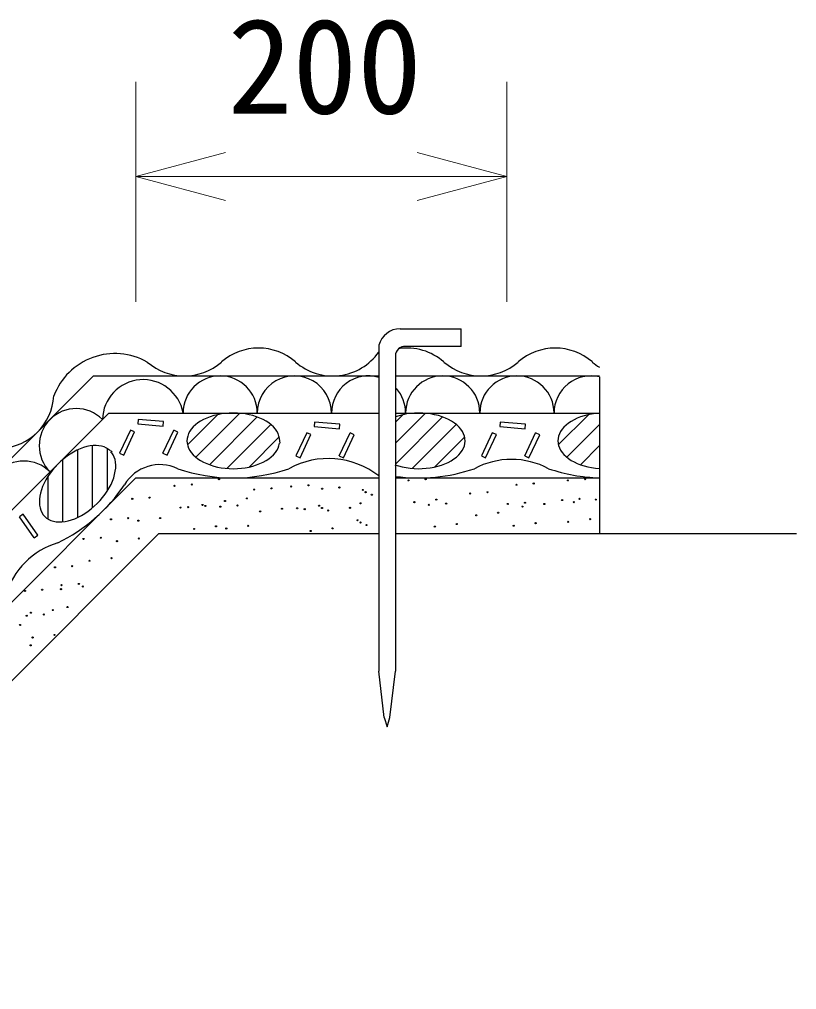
# Model space of a CAD drawing. Units: millimetres, scale not verified. Extents: x 200 to 8200, y 200 to 5825.
# Drawn here: x 3197 to 3616, y 3654 to 4177 of the extents above; entities that cross this region are included whole.
import ezdxf
from ezdxf.enums import TextEntityAlignment as Align

# ---------------------------------------------------------------- set-up
doc = ezdxf.new("R2010")
doc.units = ezdxf.units.MM
doc.header["$LTSCALE"] = 20
for name, color, linetype, lineweight in [('C-STR', 7, 'Continuous', 25), ('C-STR-DIM', 1, 'Continuous', 13), ('C-STR-HTXT', 1, 'Continuous', 13)]:
    doc.layers.add(name, color=color, linetype=linetype, lineweight=lineweight)
doc.styles.add('ＭＳ ゴシック', font='')
doc.styles.get('ＭＳ ゴシック').set_extended_font_data('MS Gothic')

msp = doc.modelspace()

# ---------------------------------------------------------------- linework, layer by layer
at = {"layer": 'C-STR'}
for p, q in [((3402.51, 4010.69), (3435.45, 4010.69)), ((3435.45, 4001.08), (3435.45, 4010.69)), ((3390.99, 4001.81), (3390.99, 3826.1)), ((3435.45, 4001.08), (3405.39, 4001.08)), ((3399.99, 3996.1), (3399.99, 3826.1)), ((2966.54, 3714.56), (3237.2, 3985.23)), ((3237.2, 3985.23), (3390.99, 3985.23)), ((3399.99, 3985.23), (3509.99, 3985.23)), ((3509.98, 3984.71), (3509.98, 3900.23)), ((2980.68, 3700.42), (3245.49, 3965.23)), ((3245.49, 3965.23), (3390.99, 3965.23)), ((3287.82, 3948.11), (3304.05, 3964.33)), ((3316.11, 3965.08), (3292.4, 3941.37)), ((3399.98, 3965.23), (3509.98, 3965.23)), ((3416.11, 3965.08), (3399.98, 3948.95)), ((3399.98, 3960.27), (3404.05, 3964.33)), ((3487.82, 3948.11), (3504.05, 3964.33)), ((3261.1, 3959.33), (3274.76, 3958.14)), ((3299.71, 3937.36), (3325.44, 3963.09)), ((3332.75, 3959.09), (3309.04, 3935.38)), ((3399.98, 3937.64), (3425.44, 3963.09)), ((3432.75, 3959.09), (3409.04, 3935.38)), ((3509.98, 3958.95), (3492.4, 3941.37)), ((3257.05, 3956.06), (3251.25, 3943.63)), ((3274.62, 3943.53), (3280.42, 3955.96)), ((3352.16, 3954.62), (3346.36, 3942.2)), ((3356.21, 3957.9), (3369.87, 3956.7)), ((3369.73, 3942.1), (3375.53, 3954.52)), ((3452.16, 3954.62), (3446.36, 3942.2)), ((3456.21, 3957.9), (3469.87, 3956.7)), ((3469.73, 3942.1), (3475.53, 3954.52)), ((3321.1, 3936.13), (3337.32, 3952.35)), ((3337.48, 3950.23), (3337.57, 3948.92)), ((3421.1, 3936.13), (3437.32, 3952.35)), ((3228.58, 3945.3), (3228.58, 3908.92)), ((3236.58, 3914.11), (3236.58, 3947.64)), ((3244.58, 3946.11), (3244.58, 3923.17)), ((3247.12, 3944.78), (3246.26, 3943.79)), ((3251.25, 3943.63), (3253.51, 3942.58)), ((3499.71, 3937.36), (3509.98, 3947.64)), ((3220.58, 3906.58), (3220.58, 3940.11)), ((3346.36, 3942.2), (3348.62, 3941.15)), ((3446.36, 3942.2), (3448.62, 3941.15)), ((3005.43, 3675.67), (3259.98, 3930.23)), ((3212.58, 3931.05), (3212.58, 3908.11)), ((3259.98, 3930.23), (3390.99, 3930.23)), ((3399.98, 3930.23), (3509.99, 3930.23)), ((3205.11, 3898.02), (3197.25, 3909.26)), ((3026.64, 3654.45), (3272.41, 3900.23)), ((3272.41, 3900.23), (3390.99, 3900.23)), ((3399.98, 3900.23), (3616.31, 3900.23)), ((3393.99, 3801.1), (3390.99, 3826.1)), ((3396.99, 3801.1), (3399.99, 3826.1)), ((3393.99, 3801.1), (3395.49, 3796.1)), ((3395.49, 3796.1), (3396.99, 3801.1))]:
    msp.add_line(p, q, dxfattribs=at)
for points in [[(3337.57, 3950.23), (3337.48, 3951.53), (3337.19, 3952.83), (3336.72, 3954.11), (3336.07, 3955.36), (3335.23, 3956.57), (3334.22, 3957.73), (3333.05, 3958.83), (3331.72, 3959.87), (3330.25, 3960.83), (3328.64, 3961.72), (3326.91, 3962.51), (3325.07, 3963.22), (3323.14, 3963.82), (3321.12, 3964.32), (3319.04, 3964.72), (3316.91, 3965), (3314.75, 3965.17), (3312.57, 3965.23), (3310.39, 3965.17), (3308.23, 3965), (3306.1, 3964.72), (3304.02, 3964.32), (3302.01, 3963.82), (3300.07, 3963.22), (3298.23, 3962.51), (3296.5, 3961.72), (3294.9, 3960.83), (3293.42, 3959.87), (3292.09, 3958.83), (3290.92, 3957.73), (3289.92, 3956.57), (3289.08, 3955.36), (3288.42, 3954.11), (3287.95, 3952.83), (3287.67, 3951.53), (3287.57, 3950.23), (3287.67, 3948.92), (3287.95, 3947.62), (3288.42, 3946.34), (3289.08, 3945.1), (3289.92, 3943.89), (3290.92, 3942.73), (3292.09, 3941.62), (3293.42, 3940.58), (3294.9, 3939.62), (3296.5, 3938.74), (3298.23, 3937.94), (3300.07, 3937.24), (3302.01, 3936.63), (3304.02, 3936.13), (3306.1, 3935.74), (3308.23, 3935.45), (3310.39, 3935.28), (3312.57, 3935.23), (3314.75, 3935.28), (3316.91, 3935.45), (3319.04, 3935.74), (3321.12, 3936.13), (3323.14, 3936.63), (3325.07, 3937.24), (3326.91, 3937.94), (3328.64, 3938.74), (3330.25, 3939.62), (3331.72, 3940.58), (3333.05, 3941.62), (3334.22, 3942.73), (3335.23, 3943.89), (3336.07, 3945.1), (3336.72, 3946.34), (3337.19, 3947.62), (3337.48, 3948.92)], [(3399.71, 3937.36), (3401.64, 3936.74), (3403.65, 3936.21), (3405.73, 3935.8), (3407.86, 3935.5), (3410.03, 3935.3), (3412.22, 3935.23), (3414.41, 3935.27), (3416.59, 3935.42), (3418.73, 3935.69), (3420.83, 3936.07), (3422.87, 3936.56), (3424.82, 3937.15), (3426.68, 3937.84), (3428.44, 3938.63), (3430.07, 3939.51), (3431.56, 3940.47), (3432.92, 3941.51), (3434.11, 3942.61), (3435.14, 3943.77), (3436, 3944.98), (3436.67, 3946.23), (3437.16, 3947.51), (3437.46, 3948.82), (3437.57, 3950.13), (3437.49, 3951.45), (3437.22, 3952.75), (3436.75, 3954.04), (3436.1, 3955.29), (3435.27, 3956.51), (3434.27, 3957.68), (3433.1, 3958.79), (3431.77, 3959.84), (3430.29, 3960.81), (3428.68, 3961.7), (3426.94, 3962.5), (3425.1, 3963.21), (3423.15, 3963.82), (3421.13, 3964.32), (3419.04, 3964.72), (3416.9, 3965), (3414.73, 3965.17), (3412.54, 3965.23), (3410.35, 3965.17), (3408.17, 3964.99), (3406.04, 3964.7), (3403.95, 3964.31), (3401.92, 3963.8), (3399.98, 3963.19)], [(3510, 3965.15), (3507.86, 3964.96), (3505.76, 3964.66), (3503.72, 3964.25), (3501.73, 3963.74), (3499.83, 3963.13), (3498.03, 3962.43), (3496.33, 3961.63), (3494.75, 3960.74), (3493.3, 3959.78), (3492, 3958.75), (3490.85, 3957.66), (3489.87, 3956.5), (3489.05, 3955.31), (3488.41, 3954.07), (3487.95, 3952.81), (3487.67, 3951.52), (3487.57, 3950.23), (3487.67, 3948.94), (3487.94, 3947.65), (3488.4, 3946.39), (3489.05, 3945.15), (3489.86, 3943.96), (3490.85, 3942.8), (3492, 3941.71), (3493.3, 3940.68), (3494.74, 3939.71), (3496.32, 3938.83), (3498.01, 3938.03), (3499.82, 3937.32), (3501.72, 3936.71), (3503.7, 3936.2), (3505.75, 3935.8), (3507.85, 3935.5), (3509.98, 3935.31)], [(3274.76, 3958.14), (3274.98, 3960.62), (3261.32, 3961.81), (3261.1, 3959.33)], [(3369.87, 3956.7), (3370.09, 3959.18), (3356.43, 3960.38), (3356.21, 3957.9)], [(3469.87, 3956.7), (3470.09, 3959.18), (3456.43, 3960.38), (3456.21, 3957.9)], [(3253.51, 3942.58), (3259.3, 3955.01), (3257.05, 3956.06)], [(3274.62, 3943.53), (3276.88, 3942.48), (3282.67, 3954.91), (3280.42, 3955.96)], [(3348.62, 3941.15), (3354.41, 3953.57), (3352.16, 3954.62)], [(3369.73, 3942.1), (3371.99, 3941.05), (3377.78, 3953.47), (3375.53, 3954.52)], [(3448.62, 3941.15), (3454.41, 3953.57), (3452.16, 3954.62)], [(3469.73, 3942.1), (3471.99, 3941.05), (3477.78, 3953.47), (3475.53, 3954.52)], [(3246.26, 3944.78), (3245.27, 3945.64), (3244.15, 3946.36), (3242.91, 3946.93), (3241.56, 3947.35), (3240.12, 3947.61), (3238.59, 3947.72), (3236.98, 3947.67), (3235.3, 3947.47), (3233.58, 3947.11), (3231.82, 3946.6), (3230.03, 3945.94), (3228.23, 3945.13), (3226.44, 3944.19), (3224.66, 3943.12), (3222.91, 3941.93), (3221.2, 3940.62), (3219.56, 3939.21), (3217.97, 3937.71), (3216.47, 3936.13), (3215.07, 3934.48), (3213.76, 3932.78), (3212.57, 3931.03), (3211.5, 3929.25), (3210.56, 3927.45), (3209.75, 3925.66), (3209.09, 3923.87), (3208.58, 3922.11), (3208.22, 3920.38), (3208.02, 3918.71), (3207.97, 3917.1), (3208.08, 3915.57), (3208.34, 3914.12), (3208.76, 3912.78), (3209.33, 3911.54), (3210.05, 3910.42), (3210.9, 3909.43), (3211.89, 3908.57), (3213.01, 3907.86), (3214.25, 3907.29), (3215.6, 3906.87), (3217.04, 3906.6), (3218.57, 3906.49), (3220.18, 3906.54), (3221.86, 3906.75), (3223.58, 3907.11), (3225.34, 3907.62), (3227.13, 3908.28), (3228.93, 3909.08), (3230.72, 3910.02), (3232.5, 3911.09), (3234.25, 3912.29), (3235.96, 3913.59), (3237.61, 3915), (3239.19, 3916.5), (3240.69, 3918.08), (3242.1, 3919.73), (3243.4, 3921.44), (3244.59, 3923.19), (3245.66, 3924.97), (3246.61, 3926.76), (3247.41, 3928.56), (3248.07, 3930.34), (3248.58, 3932.11), (3248.94, 3933.83), (3249.15, 3935.5), (3249.19, 3937.11), (3249.08, 3938.65), (3248.82, 3940.09), (3248.4, 3941.44), (3247.83, 3942.67), (3247.12, 3943.79)], [(3205.11, 3898.02), (3207.15, 3899.45), (3199.29, 3910.68), (3197.25, 3909.26)]]:
    msp.add_lwpolyline(points, dxfattribs=at)
for centre in [(3304.86, 3929.53), (3406.98, 3928.9), (3416.28, 3929.56), (3474.55, 3927.21), (3492.98, 3928.9), (3502.28, 3929.56), (3280.89, 3926.01), (3290.19, 3926.67), (3323.8, 3923.97), (3333.1, 3924.62), (3343.77, 3925.61), (3353.07, 3926.27), (3360.45, 3924.44), (3369.75, 3925.09), (3382.38, 3923.78), (3383.93, 3922.56), (3440.34, 3921.85), (3449.65, 3922.51), (3465.25, 3926.55), (3258.1, 3918.96), (3267.4, 3919.62), (3308.08, 3917.78), (3319.9, 3919.19), (3381.2, 3916.58), (3387.25, 3921.2), (3410.2, 3917.15), (3422.01, 3918.56), (3469.85, 3916.87), (3489.92, 3918.33), (3496.2, 3917.15), (3499.22, 3918.99), (3508.01, 3918.56), (3284.12, 3914.26), (3288.17, 3914.49), (3295.93, 3915.67), (3297.48, 3915.15), (3305.56, 3914.73), (3314.86, 3915.39), (3327.02, 3912.22), (3338.83, 3913.63), (3346.99, 3913.86), (3351.05, 3913.39), (3358.81, 3915.27), (3360.36, 3914.05), (3363.68, 3912.69), (3375.49, 3914.1), (3418.02, 3915.74), (3427.32, 3916.4), (3455.38, 3911.51), (3460.55, 3916.21), (3468.47, 3914.8), (3480.29, 3916.21), (3246.58, 3907.91), (3255.89, 3908.57), (3261.32, 3907.21), (3273.14, 3908.62), (3379.56, 3907.42), (3381.11, 3906.19), (3443.57, 3910.1), (3493.15, 3906.58), (3504.96, 3907.99), (3291.4, 3902.75), (3303.21, 3904.16), (3308.79, 3902.98), (3320.6, 3904.39), (3354.28, 3901.64), (3366.09, 3903.05), (3384.43, 3904.83), (3421.25, 3904), (3433.06, 3905.4), (3463.77, 3904.47), (3475.59, 3905.87), (3231.78, 3897.34), (3241.08, 3898), (3249.81, 3896.17), (3261.62, 3897.58), (3235.01, 3885.59), (3246.82, 3887), (3216.41, 3882.04), (3225.72, 3882.7), (3209.5, 3870.01), (3219.64, 3870.29), (3219.94, 3872.41), (3229.24, 3873.07), (3231.45, 3871.7), (3200.2, 3869.35), (3215.24, 3859.02), (3223.16, 3860.66), (3201.14, 3855.96), (3203.43, 3857.61), (3210.44, 3856.62), (3197.58, 3850.98), (3204.36, 3844.21), (3216.18, 3845.62), (3203.32, 3839.98)]:
    msp.add_circle(centre, 0.3, dxfattribs=at)
for centre, radius, start, end in [((3402.66, 3998.57), 12.12, 90.7456, 164.5209), ((3404.99, 3996.1), 5, 85.324, 180), ((3305.49, 3965.23), 20, 0, 180), ((3345.49, 3965.23), 20, 359.9998, 180), ((3385.49, 3965.23), 20, 74.0434, 180.0001), ((3425.49, 3965.23), 20, 0, 180), ((3465.49, 3965.23), 20, 0, 180), ((3505.49, 3965.23), 20, 77.0045, 180), ((3263.93, 3961.3), 21.91, 10.3101, 178.8207), ((3385.49, 3965.23), 20, 0, 41.3062), ((3227.87, 3947.61), 20, 45, 225), ((3199.59, 3919.33), 20, 45, 225), ((3363.81, 3896.67), 44.02, 51.8742, 118.8443), ((3462.57, 3897.73), 42.5, 61.9275, 118.0725), ((3272.98, 3915.26), 22.15, 64.3473, 149.5997), ((3312.57, 4022.73), 92.5, 251.0754, 288.9246), ((3412.57, 4022.73), 92.5, 262.1782, 288.9246), ((3512.57, 4022.73), 92.5, 251.0754, 268.397), ((3177.32, 3978.37), 92.5, 296.0754, 325.8669), ((3230.35, 3854.63), 42.5, 106.9275, 163.0725)]:
    msp.add_arc(centre, radius, start, end, dxfattribs=at)
at = {"layer": 'C-STR', "color": 1}
for centre, radius, start, end in [((3248.8, 3962.04), 35.25, 60.5081, 159.4413), ((3326.16, 3969.81), 30.42, 48.8879, 131.1121), ((3366.16, 4015.64), 30.42, 228.8879, 324.719), ((3406.16, 3969.81), 30.42, 48.8879, 98.3293), ((3486.16, 3969.81), 30.42, 48.8879, 131.1121), ((3286.16, 4015.64), 30.42, 228.8879, 311.1121), ((3446.16, 4015.64), 30.42, 228.8879, 311.1121), ((3526.16, 4015.64), 30.42, 228.8879, 237.8853), ((3185.44, 3976.48), 30.42, 273.8879, 356.1121)]:
    msp.add_arc(centre, radius, start, end, dxfattribs=at)
at = {"layer": 'C-STR-DIM'}
for p, q in [((3459.98, 4025.23), (3459.98, 4143.81)), ((3259.98, 4092.76), (3308.28, 4105.7)), ((3459.98, 4092.76), (3411.69, 4105.7)), ((3459.98, 4092.76), (3259.98, 4092.76)), ((3259.98, 4092.76), (3308.28, 4079.82)), ((3459.98, 4092.76), (3411.69, 4079.82)), ((3459.98, 4083.81), (3459.98, 4052.76))]:
    msp.add_line(p, q, dxfattribs=at)
at = {"layer": 'C-STR-HTXT'}
for p, q in [((3259.98, 4025.23), (3259.98, 4143.81)), ((3259.98, 4083.81), (3259.98, 4052.76))]:
    msp.add_line(p, q, dxfattribs=at)

# ---------------------------------------------------------------- texts
at = {"layer": 'C-STR-DIM', "color": 7, "style": 'ＭＳ ゴシック'}
msp.add_text('200', height=51.32, dxfattribs=at).set_placement((3309.53, 4111.23), align=Align.BOTTOM_LEFT)

doc.saveas('drawing.dxf')
